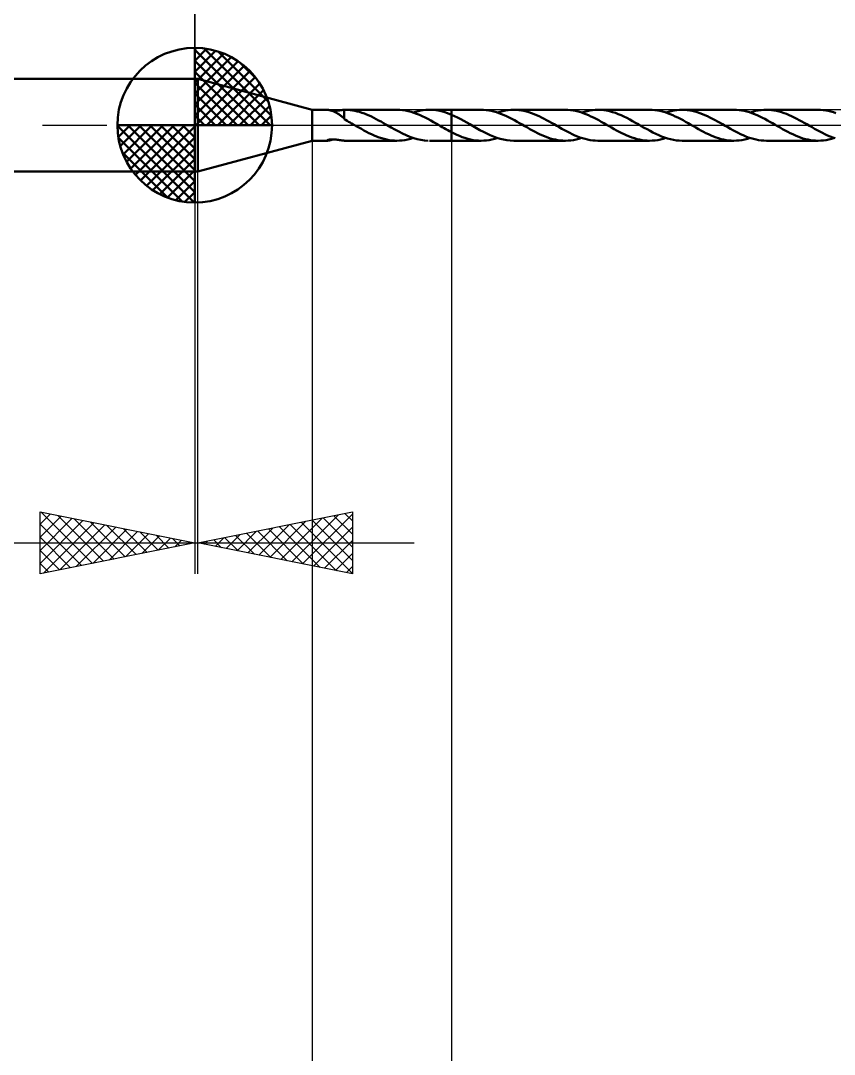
# Model space of a CAD drawing. Header units: millimetres. Extents: x -56 to 101, y -50 to 38.
# Drawn here: x -5.63 to 20.68, y -30.03 to 3.38 of the extents above; entities that cross this region are included whole.
import ezdxf

# ---------------------------------------------------------------- set-up
doc = ezdxf.new("R2010")
doc.units = ezdxf.units.MM
doc.header["$LTSCALE"] = 5.2
doc.linetypes.add('LONGDASH_DASH', pattern=[0.85, 0.4, -0.2, 0.05, -0.2])
for name, color, linetype in [('1', 4, 'CONTINUOUS'), ('2', 7, 'CONTINUOUS'), ('4', 2, 'LONGDASH_DASH'), ('CUT', 1, 'CONTINUOUS'), ('NOCUT', 7, 'CONTINUOUS'), ('SK1', 4, 'CONTINUOUS'), ('SK2', 7, 'CONTINUOUS'), ('SK4', 2, 'LONGDASH_DASH')]:
    doc.layers.add(name, color=color, linetype=linetype)

msp = doc.modelspace()

# ---------------------------------------------------------------- linework, layer by layer
at = {"layer": '1', "color": 4, "linetype": 'CONTINUOUS', "lineweight": 50}
for p, q in [((0, 1.5), (0.1, 1.5)), ((0, -1.5), (0, 1.5)), ((3.8, 0.499), (0.1, 1.5)), ((0.1, -1.5), (0.1, 1.5)), ((3.8, 0.499), (4.288, 0.499)), ((3.8, -0.5), (3.8, 0.499)), ((4.3, 0.499), (4.289, 0.499)), ((4.314, 0.498), (4.3, 0.499)), ((4.33, 0.495), (4.314, 0.498)), ((4.347, 0.492), (4.33, 0.495)), ((4.366, 0.488), (4.347, 0.492)), ((4.387, 0.482), (4.366, 0.488)), ((4.409, 0.476), (4.387, 0.482)), ((4.431, 0.469), (4.409, 0.476)), ((4.453, 0.461), (4.431, 0.469)), ((4.476, 0.452), (4.453, 0.461)), ((4.453, 0.46), (4.487, 0.461)), ((4.499, 0.442), (4.476, 0.452)), ((4.487, 0.461), (4.522, 0.462)), ((4.521, 0.432), (4.499, 0.442)), ((4.544, 0.42), (4.521, 0.432)), ((4.522, 0.462), (4.559, 0.465)), ((4.567, 0.409), (4.544, 0.42)), ((4.559, 0.465), (4.598, 0.469)), ((4.59, 0.396), (4.567, 0.409)), ((4.612, 0.382), (4.59, 0.396)), ((4.598, 0.469), (4.637, 0.473)), ((4.635, 0.368), (4.612, 0.382)), ((4.658, 0.353), (4.635, 0.368)), ((4.637, 0.473), (4.677, 0.478)), ((4.68, 0.338), (4.658, 0.353)), ((4.677, 0.478), (4.715, 0.484)), ((4.702, 0.322), (4.68, 0.338)), ((4.715, 0.484), (4.754, 0.489)), ((4.754, 0.489), (4.792, 0.493)), ((4.792, 0.493), (4.83, 0.497)), ((4.83, 0.499), (4.838, 0.499)), ((4.83, 0.481), (4.83, 0.499)), ((4.83, 0.463), (4.83, 0.481)), ((4.83, 0.445), (4.83, 0.463)), ((4.83, 0.427), (4.83, 0.445)), ((4.83, 0.41), (4.83, 0.427)), ((4.83, 0.393), (4.83, 0.41)), ((4.83, 0.376), (4.83, 0.393)), ((4.83, 0.359), (4.83, 0.376)), ((4.83, 0.343), (4.83, 0.359)), ((4.83, 0.327), (4.83, 0.343)), ((4.838, 0.499), (4.846, 0.499)), ((4.846, 0.499), (4.854, 0.499)), ((4.854, 0.499), (4.862, 0.499)), ((4.87, 0.499), (4.862, 0.499)), ((4.865, 0.499), (6.54, 0.499)), ((4.878, 0.499), (4.87, 0.499)), ((4.954, 0.497), (4.878, 0.499)), ((5.028, 0.49), (4.954, 0.497)), ((5.103, 0.48), (5.028, 0.49)), ((5.177, 0.467), (5.103, 0.48)), ((5.253, 0.449), (5.177, 0.467)), ((5.33, 0.429), (5.253, 0.449)), ((5.408, 0.404), (5.33, 0.429)), ((5.485, 0.377), (5.408, 0.404)), ((5.56, 0.347), (5.485, 0.377)), ((5.636, 0.314), (5.56, 0.347)), ((6.63, 0.497), (6.54, 0.499)), ((6.72, 0.489), (6.63, 0.497)), ((6.811, 0.475), (6.72, 0.489)), ((6.904, 0.456), (6.811, 0.475)), ((6.996, 0.432), (6.904, 0.456)), ((7.086, 0.404), (6.996, 0.432)), ((7.064, 0.411), (7.147, 0.436)), ((7.176, 0.371), (7.086, 0.404)), ((7.147, 0.436), (7.229, 0.458)), ((7.265, 0.334), (7.176, 0.371)), ((7.229, 0.458), (7.31, 0.474)), ((7.31, 0.474), (7.392, 0.487)), ((7.392, 0.487), (7.475, 0.495)), ((7.475, 0.495), (7.558, 0.499)), ((7.681, 0.497), (7.558, 0.499)), ((7.588, 0.499), (8.3, 0.499)), ((7.804, 0.484), (7.681, 0.497)), ((7.927, 0.461), (7.804, 0.484)), ((8.053, 0.429), (7.927, 0.461)), ((8.177, 0.389), (8.053, 0.429)), ((8.3, 0.34), (8.177, 0.389)), ((8.3, 0.5), (9.262, 0.5)), ((8.3, 0.341), (8.3, 0.5)), ((8.4, 0.296), (8.3, 0.341)), ((8.3, -0.5), (8.3, 0.34)), ((9.343, 0.498), (9.262, 0.5)), ((9.424, 0.491), (9.343, 0.498)), ((9.505, 0.48), (9.424, 0.491)), ((9.587, 0.465), (9.505, 0.48)), ((9.669, 0.446), (9.587, 0.465)), ((9.753, 0.422), (9.669, 0.446)), ((9.836, 0.394), (9.753, 0.422)), ((9.788, 0.411), (9.875, 0.438)), ((9.919, 0.363), (9.836, 0.394)), ((9.875, 0.438), (9.962, 0.46)), ((10.003, 0.328), (9.919, 0.363)), ((9.962, 0.46), (10.05, 0.478)), ((10.05, 0.478), (10.138, 0.49)), ((10.138, 0.49), (10.225, 0.497)), ((10.225, 0.497), (10.313, 0.5)), ((10.395, 0.498), (10.313, 0.5)), ((10.313, 0.5), (11.986, 0.5)), ((10.478, 0.491), (10.395, 0.498)), ((10.561, 0.479), (10.478, 0.491)), ((10.643, 0.463), (10.561, 0.479)), ((10.727, 0.444), (10.643, 0.463)), ((10.808, 0.42), (10.727, 0.444)), ((10.89, 0.393), (10.808, 0.42)), ((10.971, 0.362), (10.89, 0.393)), ((11.052, 0.328), (10.971, 0.362)), ((12.068, 0.498), (11.986, 0.5)), ((12.15, 0.491), (12.068, 0.498)), ((12.232, 0.48), (12.15, 0.491)), ((12.315, 0.464), (12.232, 0.48)), ((12.398, 0.445), (12.315, 0.464)), ((12.482, 0.421), (12.398, 0.445)), ((12.564, 0.393), (12.482, 0.421)), ((12.511, 0.411), (12.598, 0.438)), ((12.647, 0.361), (12.564, 0.393)), ((12.598, 0.438), (12.685, 0.46)), ((12.73, 0.326), (12.647, 0.361)), ((12.685, 0.46), (12.773, 0.478)), ((12.773, 0.478), (12.861, 0.49)), ((12.861, 0.49), (12.949, 0.497)), ((12.949, 0.497), (13.036, 0.5)), ((13.131, 0.497), (13.036, 0.5)), ((13.036, 0.5), (14.709, 0.5)), ((13.224, 0.488), (13.131, 0.497)), ((13.319, 0.473), (13.224, 0.488)), ((13.414, 0.453), (13.319, 0.473)), ((13.507, 0.428), (13.414, 0.453)), ((13.601, 0.398), (13.507, 0.428)), ((13.693, 0.363), (13.601, 0.398)), ((13.786, 0.323), (13.693, 0.363)), ((14.792, 0.498), (14.709, 0.5)), ((14.875, 0.491), (14.792, 0.498)), ((14.958, 0.479), (14.875, 0.491)), ((15.041, 0.464), (14.958, 0.479)), ((15.125, 0.444), (15.041, 0.464)), ((15.208, 0.42), (15.125, 0.444)), ((15.29, 0.392), (15.208, 0.42)), ((15.234, 0.411), (15.322, 0.438)), ((15.373, 0.36), (15.29, 0.392)), ((15.322, 0.438), (15.41, 0.46)), ((15.456, 0.325), (15.373, 0.36)), ((15.41, 0.46), (15.498, 0.478)), ((15.498, 0.478), (15.586, 0.49)), ((15.586, 0.49), (15.673, 0.497)), ((15.673, 0.497), (15.76, 0.5)), ((15.841, 0.498), (15.76, 0.5)), ((15.76, 0.5), (17.432, 0.5)), ((15.923, 0.491), (15.841, 0.498)), ((16.005, 0.48), (15.923, 0.491)), ((16.087, 0.464), (16.005, 0.48)), ((16.17, 0.445), (16.087, 0.464)), ((16.251, 0.422), (16.17, 0.445)), ((16.333, 0.394), (16.251, 0.422)), ((16.414, 0.363), (16.333, 0.394)), ((16.496, 0.329), (16.414, 0.363)), ((17.516, 0.498), (17.432, 0.5)), ((17.599, 0.491), (17.516, 0.498)), ((17.683, 0.479), (17.599, 0.491)), ((17.768, 0.463), (17.683, 0.479)), ((17.852, 0.443), (17.768, 0.463)), ((17.935, 0.418), (17.852, 0.443)), ((18.018, 0.39), (17.935, 0.418)), ((17.957, 0.411), (18.046, 0.438)), ((18.102, 0.357), (18.018, 0.39)), ((18.046, 0.438), (18.134, 0.461)), ((18.186, 0.322), (18.102, 0.357)), ((18.134, 0.461), (18.222, 0.478)), ((18.222, 0.478), (18.31, 0.49)), ((18.31, 0.49), (18.397, 0.497)), ((18.397, 0.497), (18.483, 0.5)), ((18.564, 0.498), (18.483, 0.5)), ((18.483, 0.5), (20.155, 0.5)), ((18.645, 0.491), (18.564, 0.498)), ((18.727, 0.48), (18.645, 0.491)), ((18.809, 0.465), (18.727, 0.48)), ((18.892, 0.446), (18.809, 0.465)), ((18.974, 0.422), (18.892, 0.446)), ((19.055, 0.395), (18.974, 0.422)), ((19.137, 0.364), (19.055, 0.395)), ((19.219, 0.329), (19.137, 0.364)), ((20.237, 0.498), (20.155, 0.5)), ((20.318, 0.491), (20.237, 0.498)), ((20.401, 0.48), (20.318, 0.491)), ((20.484, 0.465), (20.401, 0.48)), ((20.567, 0.445), (20.484, 0.465)), ((20.65, 0.421), (20.567, 0.445)), ((20.734, 0.393), (20.65, 0.421)), ((4.724, 0.305), (4.702, 0.322)), ((4.745, 0.289), (4.724, 0.305)), ((4.766, 0.273), (4.745, 0.289)), ((4.787, 0.257), (4.766, 0.273)), ((4.808, 0.24), (4.787, 0.257)), ((4.828, 0.224), (4.808, 0.24)), ((4.828, 0.197), (4.828, 0.224)), ((4.829, 0.212), (4.828, 0.212)), ((4.879, 0.17), (4.828, 0.197)), ((4.829, 0.212), (4.829, 0.212)), ((4.83, 0.212), (4.829, 0.212)), ((4.829, 0.212), (4.829, 0.212)), ((4.83, 0.312), (4.83, 0.327)), ((4.83, 0.297), (4.83, 0.312)), ((4.83, 0.283), (4.83, 0.297)), ((4.83, 0.269), (4.83, 0.283)), ((4.83, 0.256), (4.83, 0.269)), ((4.83, 0.244), (4.83, 0.256)), ((4.83, 0.232), (4.83, 0.244)), ((4.83, 0.222), (4.83, 0.232)), ((4.83, 0.212), (4.83, 0.222)), ((4.83, 0.212), (4.83, 0.212)), ((4.83, 0.212), (4.83, 0.212)), ((4.928, 0.142), (4.879, 0.17)), ((4.977, 0.114), (4.928, 0.142)), ((5.026, 0.086), (4.977, 0.114)), ((5.075, 0.057), (5.026, 0.086)), ((5.125, 0.029), (5.075, 0.057)), ((5.174, 0), (5.125, 0.029)), ((5.182, -0.005), (5.174, 0)), ((5.712, 0.278), (5.636, 0.314)), ((5.79, 0.24), (5.712, 0.278)), ((5.868, 0.2), (5.79, 0.24)), ((5.946, 0.158), (5.868, 0.2)), ((6.024, 0.116), (5.946, 0.158)), ((6.1, 0.072), (6.024, 0.116)), ((6.177, 0.028), (6.1, 0.072)), ((6.185, 0.023), (6.177, 0.028)), ((6.193, 0.018), (6.185, 0.023)), ((6.2, 0.014), (6.193, 0.018)), ((6.208, 0.009), (6.2, 0.014)), ((6.216, 0.005), (6.208, 0.009)), ((6.224, 0), (6.216, 0.005)), ((6.348, -0.071), (6.224, 0)), ((7.355, 0.293), (7.265, 0.334)), ((7.447, 0.249), (7.355, 0.293)), ((7.539, 0.203), (7.447, 0.249)), ((7.63, 0.154), (7.539, 0.203)), ((7.719, 0.104), (7.63, 0.154)), ((7.808, 0.052), (7.719, 0.104)), ((7.899, 0), (7.808, 0.052)), ((7.907, -0.005), (7.899, 0)), ((8.5, 0.247), (8.4, 0.296)), ((8.6, 0.197), (8.5, 0.247)), ((8.699, 0.143), (8.6, 0.197)), ((8.798, 0.087), (8.699, 0.143)), ((8.897, 0.03), (8.798, 0.087)), ((9.005, -0.033), (8.897, 0.03)), ((10.086, 0.29), (10.003, 0.328)), ((10.17, 0.25), (10.086, 0.29)), ((10.255, 0.207), (10.17, 0.25)), ((10.339, 0.162), (10.255, 0.207)), ((10.422, 0.115), (10.339, 0.162)), ((10.505, 0.067), (10.422, 0.115)), ((10.589, 0.019), (10.505, 0.067)), ((10.674, -0.03), (10.589, 0.019)), ((11.134, 0.291), (11.052, 0.328)), ((11.215, 0.251), (11.134, 0.291)), ((11.297, 0.211), (11.215, 0.251)), ((11.378, 0.168), (11.297, 0.211)), ((11.459, 0.123), (11.378, 0.168)), ((11.539, 0.077), (11.459, 0.123)), ((11.62, 0.03), (11.539, 0.077)), ((11.704, -0.019), (11.62, 0.03)), ((12.813, 0.288), (12.73, 0.326)), ((12.897, 0.248), (12.813, 0.288)), ((12.981, 0.206), (12.897, 0.248)), ((13.064, 0.161), (12.981, 0.206)), ((13.147, 0.114), (13.064, 0.161)), ((13.23, 0.066), (13.147, 0.114)), ((13.314, 0.018), (13.23, 0.066)), ((13.398, -0.029), (13.314, 0.018)), ((13.879, 0.281), (13.786, 0.323)), ((13.972, 0.235), (13.879, 0.281)), ((14.066, 0.187), (13.972, 0.235)), ((14.159, 0.136), (14.066, 0.187)), ((14.251, 0.083), (14.159, 0.136)), ((14.344, 0.03), (14.251, 0.083)), ((14.439, -0.025), (14.344, 0.03)), ((15.539, 0.287), (15.456, 0.325)), ((15.623, 0.247), (15.539, 0.287)), ((15.706, 0.205), (15.623, 0.247)), ((15.789, 0.16), (15.706, 0.205)), ((15.872, 0.113), (15.789, 0.16)), ((15.955, 0.066), (15.872, 0.113)), ((16.038, 0.018), (15.955, 0.066)), ((16.122, -0.029), (16.038, 0.018)), ((16.578, 0.292), (16.496, 0.329)), ((16.66, 0.253), (16.578, 0.292)), ((16.742, 0.212), (16.66, 0.253)), ((16.823, 0.169), (16.742, 0.212)), ((16.905, 0.123), (16.823, 0.169)), ((16.986, 0.077), (16.905, 0.123)), ((17.067, 0.03), (16.986, 0.077)), ((17.151, -0.019), (17.067, 0.03)), ((18.27, 0.284), (18.186, 0.322)), ((18.353, 0.244), (18.27, 0.284)), ((18.435, 0.202), (18.353, 0.244)), ((18.517, 0.157), (18.435, 0.202)), ((18.598, 0.111), (18.517, 0.157)), ((18.68, 0.064), (18.598, 0.111)), ((18.763, 0.017), (18.68, 0.064)), ((18.846, -0.029), (18.763, 0.017)), ((19.301, 0.293), (19.219, 0.329)), ((19.383, 0.254), (19.301, 0.293)), ((19.465, 0.212), (19.383, 0.254)), ((19.547, 0.168), (19.465, 0.212)), ((19.628, 0.123), (19.547, 0.168)), ((19.709, 0.077), (19.628, 0.123)), ((19.791, 0.03), (19.709, 0.077)), ((19.876, -0.019), (19.791, 0.03)), ((5.19, -0.009), (5.182, -0.005)), ((5.198, -0.014), (5.19, -0.009)), ((5.206, -0.018), (5.198, -0.014)), ((5.214, -0.023), (5.206, -0.018)), ((5.223, -0.028), (5.214, -0.023)), ((5.306, -0.074), (5.223, -0.028)), ((5.389, -0.12), (5.306, -0.074)), ((5.471, -0.166), (5.389, -0.12)), ((5.552, -0.209), (5.471, -0.166)), ((5.633, -0.251), (5.552, -0.209)), ((5.715, -0.291), (5.633, -0.251)), ((5.798, -0.329), (5.715, -0.291)), ((5.882, -0.363), (5.798, -0.329)), ((6.473, -0.14), (6.348, -0.071)), ((6.595, -0.206), (6.473, -0.14)), ((6.716, -0.268), (6.595, -0.206)), ((6.838, -0.325), (6.716, -0.268)), ((6.961, -0.375), (6.838, -0.325)), ((7.915, -0.009), (7.907, -0.005)), ((7.923, -0.014), (7.915, -0.009)), ((7.93, -0.018), (7.923, -0.014)), ((7.938, -0.023), (7.93, -0.018)), ((7.946, -0.027), (7.938, -0.023)), ((8.006, -0.061), (7.946, -0.027)), ((8.065, -0.094), (8.006, -0.061)), ((8.124, -0.127), (8.065, -0.094)), ((8.183, -0.159), (8.124, -0.127)), ((8.241, -0.191), (8.183, -0.159)), ((8.3, -0.222), (8.241, -0.191)), ((8.388, -0.268), (8.3, -0.223)), ((8.477, -0.309), (8.388, -0.268)), ((8.565, -0.347), (8.477, -0.309)), ((9.113, -0.094), (9.005, -0.033)), ((9.223, -0.155), (9.113, -0.094)), ((9.333, -0.214), (9.223, -0.155)), ((9.442, -0.269), (9.333, -0.214)), ((9.551, -0.32), (9.442, -0.269)), ((9.661, -0.366), (9.551, -0.32)), ((10.757, -0.077), (10.674, -0.03)), ((10.84, -0.123), (10.757, -0.077)), ((10.923, -0.169), (10.84, -0.123)), ((11.005, -0.214), (10.923, -0.169)), ((11.088, -0.256), (11.005, -0.214)), ((11.17, -0.296), (11.088, -0.256)), ((11.253, -0.332), (11.17, -0.296)), ((11.335, -0.366), (11.253, -0.332)), ((11.788, -0.067), (11.704, -0.019)), ((11.873, -0.114), (11.788, -0.067)), ((11.957, -0.16), (11.873, -0.114)), ((12.041, -0.205), (11.957, -0.16)), ((12.124, -0.249), (12.041, -0.205)), ((12.207, -0.289), (12.124, -0.249)), ((12.291, -0.327), (12.207, -0.289)), ((12.374, -0.362), (12.291, -0.327)), ((13.479, -0.075), (13.398, -0.029)), ((13.561, -0.122), (13.479, -0.075)), ((13.643, -0.168), (13.561, -0.122)), ((13.725, -0.212), (13.643, -0.168)), ((13.807, -0.254), (13.725, -0.212)), ((13.889, -0.293), (13.807, -0.254)), ((13.972, -0.33), (13.889, -0.293)), ((14.055, -0.364), (13.972, -0.33)), ((14.534, -0.079), (14.439, -0.025)), ((14.629, -0.131), (14.534, -0.079)), ((14.722, -0.183), (14.629, -0.131)), ((14.816, -0.233), (14.722, -0.183)), ((14.909, -0.279), (14.816, -0.233)), ((15.003, -0.322), (14.909, -0.279)), ((15.098, -0.362), (15.003, -0.322)), ((16.204, -0.076), (16.122, -0.029)), ((16.285, -0.122), (16.204, -0.076)), ((16.367, -0.168), (16.285, -0.122)), ((16.448, -0.212), (16.367, -0.168)), ((16.53, -0.254), (16.448, -0.212)), ((16.612, -0.293), (16.53, -0.254)), ((16.694, -0.329), (16.612, -0.293)), ((16.776, -0.363), (16.694, -0.329)), ((17.235, -0.066), (17.151, -0.019)), ((17.319, -0.113), (17.235, -0.066)), ((17.401, -0.159), (17.319, -0.113)), ((17.484, -0.204), (17.401, -0.159)), ((17.567, -0.247), (17.484, -0.204)), ((17.65, -0.287), (17.567, -0.247)), ((17.733, -0.325), (17.65, -0.287)), ((17.817, -0.359), (17.733, -0.325)), ((18.928, -0.076), (18.846, -0.029)), ((19.01, -0.123), (18.928, -0.076)), ((19.091, -0.169), (19.01, -0.123)), ((19.173, -0.213), (19.091, -0.169)), ((19.255, -0.254), (19.173, -0.213)), ((19.338, -0.293), (19.255, -0.254)), ((19.42, -0.33), (19.338, -0.293)), ((19.503, -0.364), (19.42, -0.33)), ((19.96, -0.066), (19.876, -0.019)), ((20.044, -0.114), (19.96, -0.066)), ((20.127, -0.16), (20.044, -0.114)), ((20.21, -0.205), (20.127, -0.16)), ((20.293, -0.248), (20.21, -0.205)), ((20.377, -0.289), (20.293, -0.248)), ((20.461, -0.326), (20.377, -0.289)), ((20.545, -0.361), (20.461, -0.326)), ((0.1, -1.5), (3.8, -0.5)), ((3.8, -0.5), (4.288, -0.5)), ((4.269, -0.495), (4.27, -0.492)), ((4.271, -0.497), (4.269, -0.495)), ((4.27, -0.492), (4.274, -0.489)), ((4.275, -0.498), (4.271, -0.497)), ((4.274, -0.489), (4.284, -0.484)), ((4.281, -0.499), (4.275, -0.498)), ((4.289, -0.5), (4.281, -0.499)), ((4.284, -0.484), (4.299, -0.479)), ((4.289, -0.5), (4.302, -0.499)), ((4.299, -0.479), (4.317, -0.474)), ((4.302, -0.499), (4.318, -0.497)), ((4.317, -0.474), (4.339, -0.47)), ((4.318, -0.497), (4.336, -0.494)), ((4.336, -0.494), (4.357, -0.49)), ((4.339, -0.47), (4.361, -0.466)), ((4.357, -0.49), (4.379, -0.484)), ((4.361, -0.466), (4.386, -0.464)), ((4.379, -0.484), (4.404, -0.477)), ((4.386, -0.464), (4.412, -0.462)), ((4.404, -0.477), (4.429, -0.469)), ((4.412, -0.462), (4.441, -0.461)), ((4.429, -0.469), (4.454, -0.46)), ((4.441, -0.461), (4.472, -0.461)), ((4.505, -0.461), (4.472, -0.461)), ((4.539, -0.463), (4.505, -0.461)), ((4.574, -0.466), (4.539, -0.463)), ((4.611, -0.47), (4.574, -0.466)), ((4.648, -0.475), (4.611, -0.47)), ((4.685, -0.48), (4.648, -0.475)), ((4.722, -0.485), (4.685, -0.48)), ((4.758, -0.489), (4.722, -0.485)), ((4.794, -0.494), (4.758, -0.489)), ((4.83, -0.497), (4.794, -0.494)), ((4.83, -0.499), (4.83, -0.497)), ((4.838, -0.499), (4.83, -0.499)), ((4.846, -0.499), (4.838, -0.499)), ((4.854, -0.499), (4.846, -0.499)), ((4.862, -0.5), (4.854, -0.499)), ((4.862, -0.5), (4.87, -0.5)), ((4.865, -0.5), (6.54, -0.5)), ((4.87, -0.5), (4.878, -0.499)), ((5.965, -0.394), (5.882, -0.363)), ((6.046, -0.421), (5.965, -0.394)), ((6.127, -0.444), (6.046, -0.421)), ((6.208, -0.464), (6.127, -0.444)), ((6.29, -0.479), (6.208, -0.464)), ((6.373, -0.49), (6.29, -0.479)), ((6.457, -0.497), (6.373, -0.49)), ((6.54, -0.5), (6.457, -0.497)), ((6.54, -0.5), (6.626, -0.497)), ((6.626, -0.497), (6.713, -0.489)), ((6.713, -0.489), (6.799, -0.477)), ((6.799, -0.477), (6.887, -0.459)), ((6.887, -0.459), (6.976, -0.437)), ((7.081, -0.416), (6.961, -0.375)), ((6.976, -0.437), (7.064, -0.411)), ((7.197, -0.45), (7.081, -0.416)), ((7.313, -0.475), (7.197, -0.45)), ((7.43, -0.491), (7.313, -0.475)), ((7.55, -0.499), (7.43, -0.491)), ((7.588, -0.5), (8.3, -0.5)), ((8.3, -0.5), (9.262, -0.5)), ((8.653, -0.381), (8.565, -0.347)), ((8.739, -0.412), (8.653, -0.381)), ((8.826, -0.438), (8.739, -0.412)), ((8.912, -0.46), (8.826, -0.438)), ((8.999, -0.478), (8.912, -0.46)), ((9.087, -0.49), (8.999, -0.478)), ((9.175, -0.497), (9.087, -0.49)), ((9.262, -0.5), (9.175, -0.497)), ((9.262, -0.5), (9.349, -0.497)), ((9.349, -0.497), (9.437, -0.49)), ((9.437, -0.49), (9.524, -0.477)), ((9.524, -0.477), (9.612, -0.46)), ((9.612, -0.46), (9.7, -0.438)), ((9.77, -0.405), (9.661, -0.366)), ((9.7, -0.438), (9.788, -0.411)), ((9.879, -0.439), (9.77, -0.405)), ((9.987, -0.466), (9.879, -0.439)), ((10.096, -0.485), (9.987, -0.466)), ((10.205, -0.496), (10.096, -0.485)), ((10.313, -0.5), (10.205, -0.496)), ((10.313, -0.5), (11.986, -0.5)), ((11.417, -0.396), (11.335, -0.366)), ((11.498, -0.423), (11.417, -0.396)), ((11.579, -0.446), (11.498, -0.423)), ((11.661, -0.466), (11.579, -0.446)), ((11.743, -0.481), (11.661, -0.466)), ((11.824, -0.491), (11.743, -0.481)), ((11.905, -0.498), (11.824, -0.491)), ((11.986, -0.5), (11.905, -0.498)), ((11.986, -0.5), (12.073, -0.497)), ((12.073, -0.497), (12.16, -0.49)), ((12.16, -0.49), (12.247, -0.477)), ((12.247, -0.477), (12.335, -0.46)), ((12.335, -0.46), (12.423, -0.438)), ((12.457, -0.393), (12.374, -0.362)), ((12.423, -0.438), (12.511, -0.411)), ((12.54, -0.42), (12.457, -0.393)), ((12.622, -0.444), (12.54, -0.42)), ((12.704, -0.464), (12.622, -0.444)), ((12.786, -0.48), (12.704, -0.464)), ((12.869, -0.491), (12.786, -0.48)), ((12.953, -0.498), (12.869, -0.491)), ((13.036, -0.5), (12.953, -0.498)), ((13.036, -0.5), (14.709, -0.5)), ((14.137, -0.395), (14.055, -0.364)), ((14.219, -0.422), (14.137, -0.395)), ((14.301, -0.446), (14.219, -0.422)), ((14.383, -0.466), (14.301, -0.446)), ((14.466, -0.481), (14.383, -0.466)), ((14.548, -0.491), (14.466, -0.481)), ((14.628, -0.498), (14.548, -0.491)), ((14.709, -0.5), (14.628, -0.498)), ((14.709, -0.5), (14.796, -0.497)), ((14.796, -0.497), (14.883, -0.49)), ((14.883, -0.49), (14.97, -0.477)), ((14.97, -0.477), (15.058, -0.46)), ((15.058, -0.46), (15.147, -0.438)), ((15.194, -0.397), (15.098, -0.362)), ((15.147, -0.438), (15.234, -0.411)), ((15.288, -0.428), (15.194, -0.397)), ((15.383, -0.454), (15.288, -0.428)), ((15.478, -0.474), (15.383, -0.454)), ((15.573, -0.489), (15.478, -0.474)), ((15.667, -0.497), (15.573, -0.489)), ((15.76, -0.5), (15.667, -0.497)), ((15.76, -0.5), (17.432, -0.5)), ((16.857, -0.394), (16.776, -0.363)), ((16.938, -0.421), (16.857, -0.394)), ((17.019, -0.445), (16.938, -0.421)), ((17.1, -0.464), (17.019, -0.445)), ((17.182, -0.479), (17.1, -0.464)), ((17.266, -0.491), (17.182, -0.479)), ((17.349, -0.498), (17.266, -0.491)), ((17.432, -0.5), (17.349, -0.498)), ((17.432, -0.5), (17.519, -0.497)), ((17.519, -0.497), (17.606, -0.49)), ((17.606, -0.49), (17.694, -0.477)), ((17.694, -0.477), (17.782, -0.46)), ((17.782, -0.46), (17.87, -0.438)), ((17.9, -0.391), (17.817, -0.359)), ((17.87, -0.438), (17.957, -0.411)), ((17.983, -0.419), (17.9, -0.391)), ((18.066, -0.444), (17.983, -0.419)), ((18.15, -0.464), (18.066, -0.444)), ((18.233, -0.48), (18.15, -0.464)), ((18.317, -0.491), (18.233, -0.48)), ((18.4, -0.498), (18.317, -0.491)), ((18.483, -0.5), (18.4, -0.498)), ((18.483, -0.5), (20.155, -0.5)), ((19.584, -0.395), (19.503, -0.364)), ((19.666, -0.423), (19.584, -0.395)), ((19.749, -0.446), (19.666, -0.423)), ((19.831, -0.466), (19.749, -0.446)), ((19.913, -0.48), (19.831, -0.466)), ((19.994, -0.491), (19.913, -0.48)), ((20.075, -0.498), (19.994, -0.491)), ((20.155, -0.5), (20.075, -0.498)), ((20.155, -0.5), (20.242, -0.497)), ((20.242, -0.497), (20.329, -0.49)), ((20.329, -0.49), (20.417, -0.477)), ((20.417, -0.477), (20.505, -0.46)), ((20.505, -0.46), (20.593, -0.438)), ((20.628, -0.393), (20.545, -0.361)), ((20.593, -0.438), (20.681, -0.411)), ((20.711, -0.421), (20.628, -0.393)), ((0, -1.5), (0.1, -1.5))]:
    msp.add_line(p, q, dxfattribs=at)
at = {"layer": '2', "color": 7, "linetype": 'CONTINUOUS', "lineweight": 25}
for p, q in [((0, 1.5), (0, 24.5)), ((3.8, -0.5), (3.8, -49.5)), ((8.3, -0.5), (8.3, -39.5)), ((0, -1.5), (0, -14.5)), ((0.1, -14.5), (0.1, -1.5)), ((-5, -14.5), (-5, -12.5)), ((-5, -12.5), (0, -13.5)), ((-5, -12.891), (-4.674, -12.565)), ((-5, -13.316), (-4.32, -12.636)), ((-4.959, -12.508), (-3.306, -14.161)), ((-4.429, -12.614), (-2.952, -14.09)), ((0.1, -13.5), (5.1, -12.5)), ((3.136, -14.107), (4.654, -12.589)), ((3.489, -14.178), (5.1, -12.567)), ((4.15, -12.69), (5.1, -13.64)), ((4.504, -12.619), (5.1, -13.216)), ((4.857, -12.549), (5.1, -12.791)), ((5.1, -12.5), (5.1, -14.5)), ((-5, -13.74), (-3.967, -12.707)), ((-5, -14.164), (-3.613, -12.777)), ((-5, -12.891), (-3.659, -14.232)), ((-4.889, -14.478), (-3.26, -12.848)), ((-4.359, -14.372), (-2.906, -12.919)), ((-3.898, -12.72), (-2.599, -14.02)), ((-3.829, -14.266), (-2.553, -12.989)), ((-3.368, -12.826), (-2.245, -13.949)), ((-2.838, -12.932), (-1.892, -13.878)), ((1.721, -13.824), (2.532, -13.014)), ((2.075, -13.895), (3.063, -12.907)), ((2.429, -13.966), (3.593, -12.801)), ((2.736, -12.973), (4.054, -14.291)), ((2.782, -14.036), (4.123, -12.695)), ((3.089, -12.902), (4.584, -14.397)), ((3.443, -12.831), (5.1, -14.488)), ((3.797, -12.761), (5.1, -14.064)), ((3.843, -14.249), (5.1, -12.991)), ((-5, -13.316), (-4.013, -14.303)), ((-3.298, -14.16), (-2.199, -13.06)), ((-2.768, -14.054), (-1.845, -13.131)), ((-2.307, -13.039), (-1.538, -13.808)), ((-2.238, -13.948), (-1.492, -13.202)), ((-1.777, -13.145), (-1.185, -13.737)), ((-1.708, -13.842), (-1.138, -13.272)), ((-1.247, -13.251), (-0.831, -13.666)), ((-1.177, -13.735), (-0.785, -13.343)), ((-0.716, -13.357), (-0.477, -13.595)), ((0.661, -13.612), (0.941, -13.332)), ((0.968, -13.326), (1.402, -13.76)), ((1.014, -13.683), (1.472, -13.226)), ((1.322, -13.256), (1.933, -13.867)), ((1.368, -13.754), (2.002, -13.12)), ((1.675, -13.185), (2.463, -13.973)), ((2.029, -13.114), (2.993, -14.079)), ((2.382, -13.044), (3.523, -14.185)), ((-15.925, -13.5), (7.1, -13.5)), ((0, -13.5), (-5, -14.5)), ((-0.647, -13.629), (-0.431, -13.414)), ((-0.186, -13.463), (-0.124, -13.525)), ((-0.117, -13.523), (-0.078, -13.484)), ((5.1, -14.5), (0.1, -13.5)), ((0.261, -13.468), (0.342, -13.548)), ((0.307, -13.541), (0.411, -13.438)), ((0.615, -13.397), (0.872, -13.654)), ((4.196, -14.319), (5.1, -13.416)), ((-5, -13.74), (-4.367, -14.373)), ((4.55, -14.39), (5.1, -13.84)), ((-5, -14.164), (-4.72, -14.444)), ((4.903, -14.461), (5.1, -14.264))]:
    msp.add_line(p, q, dxfattribs=at)
at = {"layer": '4', "color": 2, "linetype": 'LONGDASH_DASH', "lineweight": 25}
msp.add_line((0, 0), (38.3, 0), dxfattribs=at)
at = {"layer": 'CUT', "color": 1, "linetype": 'CONTINUOUS', "lineweight": 25}
for p, q in [((38.093, 0.5), (8.3, 0.5)), ((8.3, 0.5), (8.3, 0)), ((8.3, 0), (38.3, 0))]:
    msp.add_line(p, q, dxfattribs=at)
at = {"layer": 'NOCUT', "color": 7, "linetype": 'CONTINUOUS', "lineweight": 25}
for p, q in [((0, 0), (0, 1.5)), ((0, 1.5), (0.1, 1.5)), ((3.8, 0.5), (0.1, 1.5)), ((8.3, 0.5), (3.8, 0.5)), ((8.3, 0), (8.3, 0.5)), ((0.1, 0), (0, 0)), ((0.1, 0), (8.3, 0))]:
    msp.add_line(p, q, dxfattribs=at)
at = {"layer": 'SK1', "color": 4, "linetype": 'CONTINUOUS', "lineweight": 50}
for p, q in [((0, 0), (0, 2.5)), ((0, 2.435), (0.063, 2.498)), ((0, 2.081), (0.387, 2.469)), ((0, 2.435), (2.435, 0)), ((0, 1.728), (0.677, 2.405)), ((0.308, 2.481), (2.481, 0.308)), ((0.761, 2.381), (2.381, 0.761)), ((0, 1.374), (0.941, 2.315)), ((0, 1.021), (1.182, 2.202)), ((0, 2.081), (2.081, 0)), ((0, 0.667), (1.401, 2.069)), ((1.486, 2.01), (2.01, 1.486)), ((0, 0.314), (1.604, 1.917)), ((0, 1.728), (1.728, 0)), ((0.04, 0), (1.787, 1.747)), ((0, 1.5), (-38.4, 1.5)), ((0, 1.374), (1.374, 0)), ((0.393, 0), (1.953, 1.559)), ((0.747, 0), (2.101, 1.354)), ((0, 1.021), (1.021, 0)), ((1.101, 0), (2.229, 1.129)), ((1.454, 0), (2.338, 0.884)), ((0, 0.667), (0.667, 0)), ((1.808, 0), (2.423, 0.615)), ((0, 0), (-2.5, 0)), ((-2.498, -0.063), (-2.435, 0)), ((-2.469, -0.387), (-2.081, 0)), ((-2.405, -0.677), (-1.728, 0)), ((-2.315, -0.941), (-1.374, 0)), ((-2.202, -1.182), (-1.021, 0)), ((-2.161, 0), (0, -2.161)), ((-2.069, -1.401), (-0.667, 0)), ((-1.917, -1.604), (-0.314, 0)), ((-1.808, 0), (0, -1.808)), ((-1.454, 0), (0, -1.454)), ((-1.101, 0), (0, -1.101)), ((-0.747, 0), (0, -0.747)), ((-0.393, 0), (0, -0.393)), ((-0.04, 0), (0, -0.04)), ((0, 0.314), (0.314, 0)), ((0, 0), (2.5, 0)), ((0, -2.5), (0, 0)), ((2.161, 0), (2.479, 0.318)), ((-2.5, -0.015), (-0.015, -2.5)), ((-1.747, -1.787), (0, -0.04)), ((-2.466, -0.402), (-0.402, -2.466)), ((-1.559, -1.953), (0, -0.393)), ((-2.337, -0.884), (-0.884, -2.337)), ((-1.354, -2.101), (0, -0.747)), ((-1.129, -2.229), (0, -1.101)), ((-38.4, -1.5), (0, -1.5)), ((-0.884, -2.338), (0, -1.454)), ((-0.615, -2.423), (0, -1.808)), ((-0.318, -2.479), (0, -2.161))]:
    msp.add_line(p, q, dxfattribs=at)
for start, end in [(90, 180), (0, 90), (180, 270), (270, 0)]:
    msp.add_arc((0, 0), 2.5, start, end, dxfattribs=at)
at = {"layer": 'SK2', "color": 7, "linetype": 'CONTINUOUS', "lineweight": 25}
msp.add_line((0, 14.5), (0, 1.5), dxfattribs=at)
at = {"layer": 'SK4', "color": 2, "linetype": 'LONGDASH_DASH', "lineweight": 25}
msp.add_line((-44.7, 0), (44.3, 0), dxfattribs=at)

doc.saveas('drawing.dxf')
